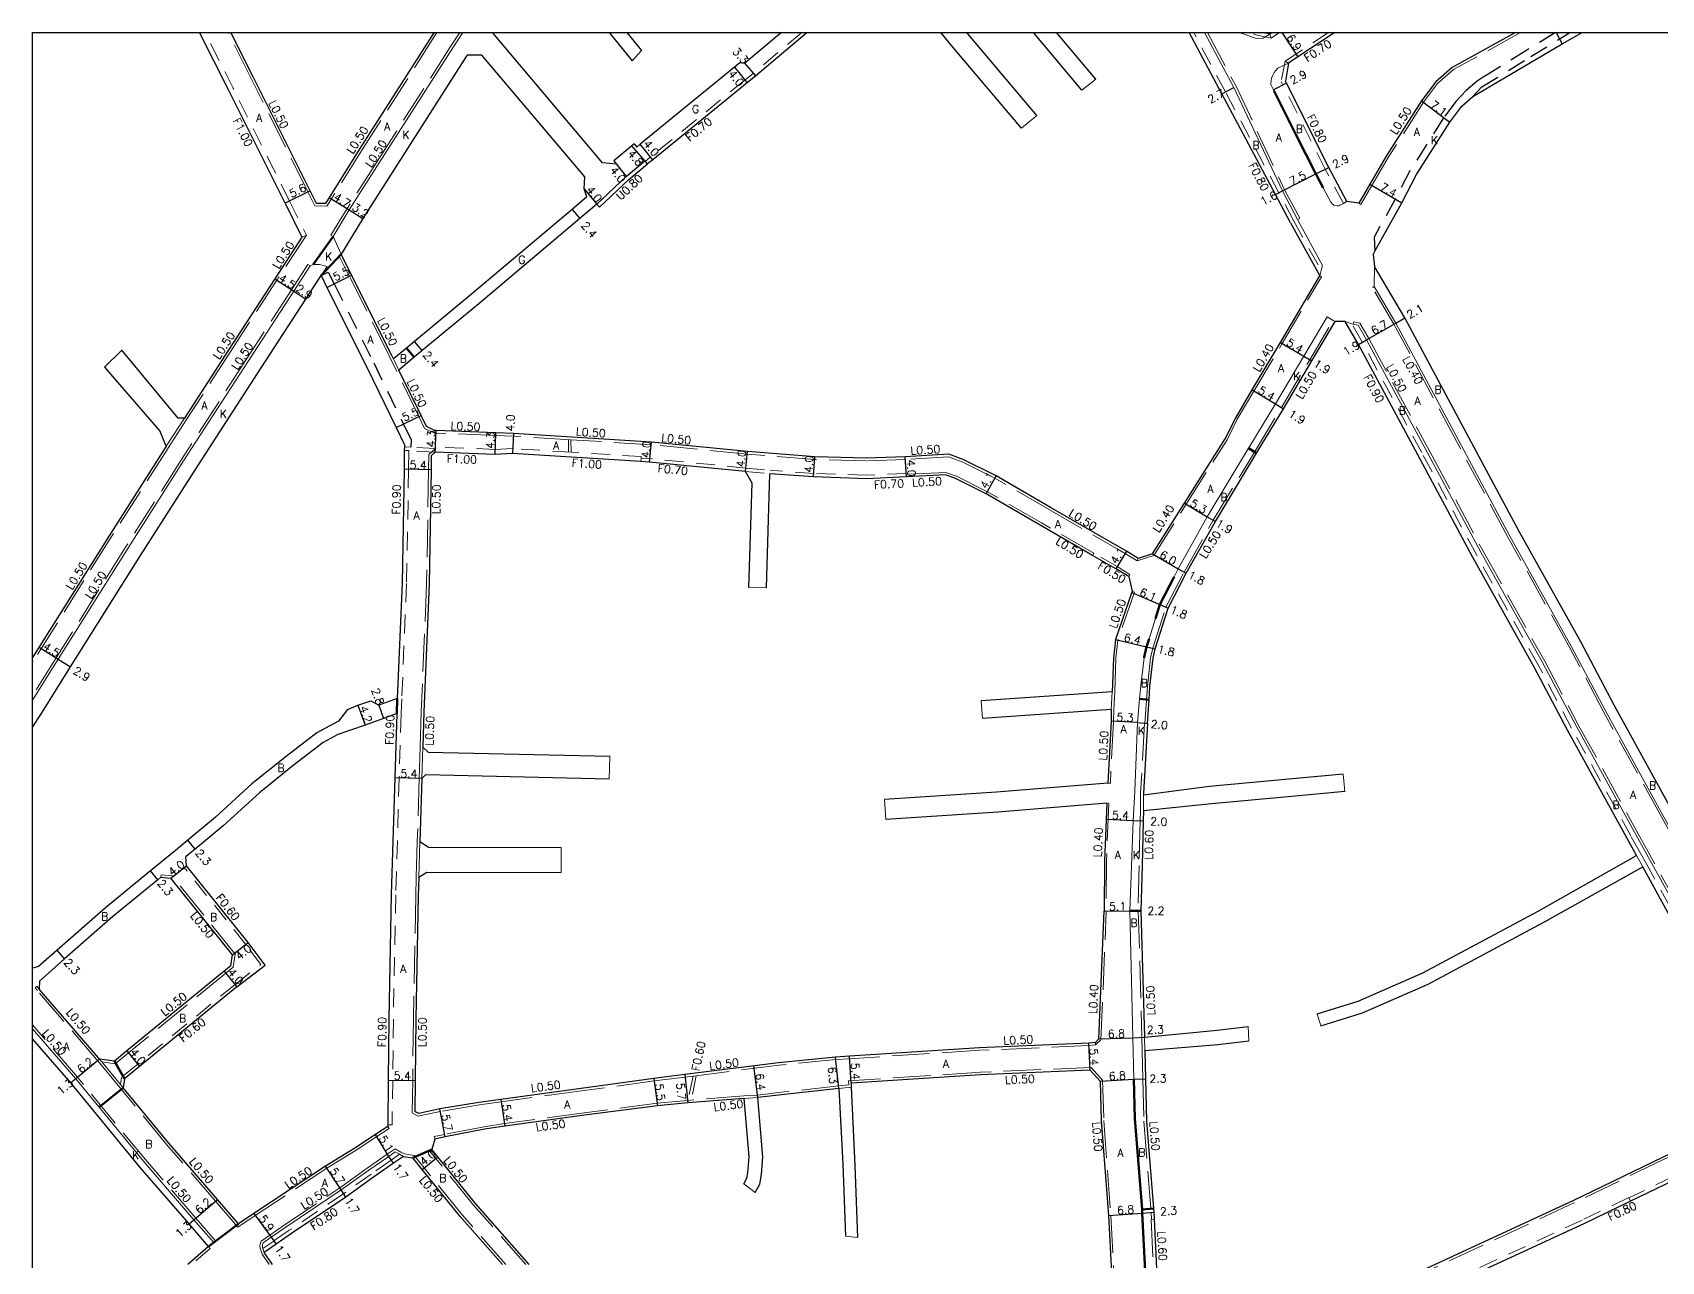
# Model space of a CAD drawing. Header units: metres. Extents: x -9600 to -8800, y -112200 to -111600.
# Drawn here: x -9600 to -9274.3, y -111845.7 to -111600 of the extents above; entities that cross this region are included whole.
import ezdxf

# ---------------------------------------------------------------- set-up
doc = ezdxf.new("R2010")
doc.units = ezdxf.units.M
doc.header["$LTSCALE"] = 2.5
for name, pattern in [('22320', [2.5, 1.5, -1]), ('22330', [4, 3, -1]), ('51070', [2.5, 1.5, -1])]:
    doc.linetypes.add(name, pattern=pattern)
for name, color, linetype, lineweight in [('2101000', 177, 'Continuous', 30), ('2102000', 191, 'Continuous', 30), ('2102001', 191, 'Continuous', 9), ('2213000', 6, 'Continuous', 9), ('2227000', 3, 'Continuous', 50), ('2232000', 4, '22320', 9), ('2233000', 62, '22330', 9), ('9201100', 215, 'Continuous', 30), ('9202200', 155, 'Continuous', 60), ('9203500', 155, 'Continuous', 30)]:
    doc.layers.add(name, color=color, linetype=linetype, lineweight=lineweight)
for name, color, linetype in [('2231000', 162, 'Continuous'), ('5107000', 24, '51070'), ('9201500', 222, 'Continuous'), ('9202100', 82, 'Continuous'), ('999', 7, 'Continuous')]:
    doc.layers.add(name, color=color, linetype=linetype)
doc.styles.add('Dm_Anotation', font='txt.shx', dxfattribs={"bigfont": 'pscdm.shx'})

msp = doc.modelspace()

# ---------------------------------------------------------------- linework, layer by layer
at = {"layer": '2101000'}
for points in [[(-9549.51, -111634.12), (-9560.77, -111611.58), (-9566.62, -111600)], [(-9543.24, -111634.14), (-9544.5, -111631.62), (-9555.81, -111608.98), (-9560.35, -111600)], [(-9519.72, -111600), (-9520.03, -111600.46), (-9534.67, -111623.4), (-9541.44, -111634.2)], [(-9450.22, -111600), (-9457.56, -111606.14)], [(-9445.08, -111600), (-9455.38, -111608.62)], [(-9362.15, -111612.25), (-9368.69, -111600)], [(-9352.61, -111600.33), (-9354.09, -111600)], [(-9352.11, -111600), (-9352.61, -111600.33)], [(-9339.55, -111600), (-9346.96, -111604.87), (-9348.82, -111606.1)], [(-9303.46, -111600), (-9316.14, -111607), (-9319.41, -111609.86), (-9322.26, -111613.63), (-9329.34, -111624.74), (-9332.59, -111630.33), (-9334.79, -111634.13)], [(-9331.95, -111644.36), (-9331.58, -111643.7), (-9326.19, -111634.04), (-9323.26, -111628.4), (-9316.61, -111617.92), (-9314.19, -111614.73), (-9311.98, -111612.8), (-9294.09, -111602.25), (-9290.13, -111600)], [(-9513.1, -111604.49), (-9513.3, -111604.79), (-9527.98, -111627.79), (-9533.97, -111637.16), (-9538.31, -111644.29)], [(-9458.55, -111606.04), (-9459.66, -111606.94), (-9478.52, -111622.33), (-9479.17, -111622.88)], [(-9457.56, -111606.14), (-9458.55, -111606.04)], [(-9348.82, -111606.1), (-9349.43, -111609.74)], [(-9455.38, -111608.62), (-9457.13, -111610.04), (-9475.98, -111625.42), (-9477.05, -111626.27)], [(-9337.17, -111633.79), (-9340.79, -111626.94), (-9349.25, -111610.1), (-9349.43, -111609.74)], [(-9348.48, -111638.06), (-9351.48, -111632.4), (-9362.15, -111612.25)], [(-9479.71, -111622.24), (-9480.18, -111622.63), (-9483.76, -111625.65)], [(-9479.71, -111622.24), (-9479.17, -111622.88)], [(-9483.76, -111625.65), (-9483.25, -111626.28)], [(-9481.27, -111628.78), (-9477.57, -111625.67)], [(-9477.57, -111625.67), (-9477.51, -111625.74), (-9477.05, -111626.27)], [(-9481.27, -111628.78), (-9487.18, -111634.33)], [(-9489.17, -111632.87), (-9492.12, -111635.35), (-9512.24, -111652.29), (-9523.6, -111661.75), (-9525.2, -111663.08), (-9527.81, -111665.25)], [(-9549.51, -111634.12), (-9546.14, -111640.93)], [(-9541.44, -111634.2), (-9543.24, -111634.14)], [(-9487.18, -111634.33), (-9490.57, -111637.19), (-9510.78, -111654.2), (-9522.07, -111663.59), (-9523.67, -111664.92), (-9526.73, -111667.47)], [(-9334.79, -111634.13), (-9337.17, -111633.79)], [(-9348.48, -111638.06), (-9342.61, -111648.63)], [(-9546.14, -111640.93), (-9551.55, -111649.23), (-9560.91, -111663.59), (-9569.63, -111677.08)], [(-9527.81, -111665.25), (-9528.22, -111664.41), (-9536.21, -111648.48), (-9538.31, -111644.29)], [(-9331.95, -111644.36), (-9331.63, -111646.74)], [(-9600, -111738.85), (-9598.38, -111736.35), (-9592.43, -111726.82), (-9578.42, -111704.56), (-9567.45, -111687.32), (-9554.31, -111667.01), (-9545.35, -111653.27), (-9542.31, -111648.59)], [(-9542.31, -111648.59), (-9541.13, -111650.94), (-9533.2, -111666.75), (-9527.27, -111678.95), (-9525.64, -111682.39)], [(-9376.05, -111704.2), (-9369.67, -111694.1), (-9361.49, -111681.23), (-9359.47, -111677.12), (-9356.1, -111671.45), (-9350.44, -111661.93), (-9342.61, -111648.63)], [(-9232.34, -111828.29), (-9237.48, -111819.39), (-9244.69, -111805.91), (-9246.92, -111801.73), (-9264, -111770.17), (-9272.23, -111755.31), (-9283.71, -111734.45), (-9290.41, -111721.77), (-9302.75, -111699.72), (-9313.25, -111680.1), (-9325.59, -111657.05), (-9331.63, -111646.74)], [(-9355.22, -111684.06), (-9355.05, -111683.78), (-9349.84, -111675.21), (-9344.16, -111665.65), (-9339.5, -111657.78)], [(-9337.5, -111657.79), (-9339.5, -111657.78)], [(-9279.26, -111764.51), (-9281.19, -111761.02), (-9293.03, -111739.49), (-9299.72, -111726.84), (-9312.06, -111704.79), (-9322.98, -111684.39), (-9334.87, -111662.37), (-9337.5, -111657.79)], [(-9521.23, -111678.78), (-9522.32, -111676.54), (-9526.73, -111667.47)], [(-9519.6, -111679.55), (-9521.23, -111678.78)], [(-9476.25, -111681.89), (-9503.86, -111680.17), (-9507.33, -111680.03), (-9519.3, -111679.56), (-9519.6, -111679.55)], [(-9378.9, -111705.13), (-9381.22, -111703.7), (-9396.43, -111694.94), (-9407.34, -111688.63), (-9413.8, -111685.39), (-9416.78, -111684.3), (-9425.5, -111684.83), (-9433.24, -111685.11), (-9443.6, -111684.83), (-9457.06, -111683.77), (-9476.25, -111681.89)], [(-9573.27, -111682.69), (-9573.47, -111683.01), (-9584.81, -111700.82), (-9600, -111724.96)], [(-9525.64, -111682.39), (-9525.65, -111682.81), (-9525.66, -111683.52), (-9525.72, -111687.3), (-9526.1, -111710.09), (-9527.07, -111733.14)], [(-9520.28, -111684.6), (-9520.32, -111687.39), (-9520.7, -111710.25), (-9521.78, -111735.82), (-9521.99, -111742.89)], [(-9519.47, -111683.86), (-9520.28, -111684.6)], [(-9476.64, -111685.88), (-9478.34, -111685.77), (-9504.01, -111684.16), (-9507.5, -111684.33), (-9519.47, -111683.86)], [(-9369.29, -111708.08), (-9363.46, -111697.75), (-9355.22, -111684.06)], [(-9457.43, -111687.75), (-9476.64, -111685.88)], [(-9388.02, -111704.51), (-9398.52, -111698.47), (-9409.29, -111692.23), (-9415.46, -111689.14), (-9417.43, -111688.44), (-9425.27, -111688.83), (-9433.2, -111689.21), (-9443.81, -111688.83), (-9452.55, -111688.19)], [(-9380.81, -111708.77), (-9383.37, -111707.19), (-9388.02, -111704.51)], [(-9376.05, -111704.2), (-9378.9, -111705.13)], [(-9380.81, -111708.77), (-9380.09, -111711.68)], [(-9376.57, -111730.76), (-9375.94, -111725.1), (-9375.48, -111723.23), (-9372.92, -111715.07), (-9369.29, -111708.08)], [(-9380.09, -111711.68), (-9383.47, -111721.36), (-9383.87, -111725.06), (-9384.09, -111731.79)], [(-9377.05, -111738.1), (-9376.74, -111733.38), (-9376.57, -111730.76)], [(-9537.04, -111735.33), (-9534.93, -111734.49), (-9532.36, -111733.57), (-9530.79, -111734.48)], [(-9527.07, -111733.14), (-9530.79, -111734.48)], [(-9527.19, -111736.16), (-9529.84, -111737.12), (-9533.52, -111738.45), (-9538.96, -111740.32)], [(-9537.04, -111735.33), (-9538.81, -111737.63)], [(-9527.19, -111736.16), (-9527.58, -111748.97), (-9528.28, -111772.34), (-9528.75, -111797.25), (-9528.89, -111809.42), (-9528.99, -111818.36), (-9528.99, -111818.7)], [(-9384.28, -111735.31), (-9384.34, -111737.68), (-9384.97, -111750.05)], [(-9538.81, -111737.63), (-9543.14, -111739.97), (-9549.31, -111744.72), (-9556.15, -111750.22), (-9563.39, -111756.86), (-9568.94, -111761.46), (-9571.39, -111763.49), (-9576.42, -111767.6), (-9585.45, -111774.98), (-9595.11, -111783.46), (-9598.84, -111786.72)], [(-9538.96, -111740.32), (-9541.88, -111741.9), (-9547.91, -111746.54), (-9554.65, -111751.96), (-9561.88, -111758.6), (-9567.47, -111763.24), (-9568.82, -111764.35), (-9569.35, -111764.79)], [(-9377.05, -111738.1), (-9377.82, -111752.04), (-9377.84, -111752.44)], [(-9522.18, -111749.13), (-9522.56, -111761.77)], [(-9385.15, -111754.08), (-9385.67, -111765.61), (-9385.68, -111775.62)], [(-9377.82, -111755.59), (-9377.9, -111757.6), (-9378.12, -111766.56), (-9378.38, -111775.56)], [(-9569.19, -111766.58), (-9569.35, -111764.79)], [(-9556.92, -111781.91), (-9569.19, -111766.58)], [(-9574.34, -111768.87), (-9574.96, -111769.38), (-9583.95, -111776.73), (-9593.59, -111785.19), (-9598.64, -111789.61)], [(-9574.34, -111768.87), (-9572.35, -111769.04)], [(-9560.04, -111784.41), (-9572.35, -111769.04)], [(-9522.77, -111768.87), (-9522.89, -111772.6), (-9523.35, -111797.15), (-9523.49, -111809.48), (-9523.56, -111815.67)], [(-9251.77, -111814.4), (-9253.68, -111810.72), (-9256.09, -111807.06), (-9273.36, -111775.15), (-9278, -111766.78)], [(-9386.75, -111801.17), (-9385.68, -111775.62)], [(-9378.38, -111775.56), (-9377.66, -111800.86)], [(-9559.14, -111790.76), (-9553.49, -111786.43), (-9556.92, -111781.91)], [(-9560.35, -111786.58), (-9560.04, -111784.41)], [(-9598.84, -111786.72), (-9600, -111787.03)], [(-9560.35, -111786.58), (-9561.67, -111787.66), (-9581.13, -111803.59), (-9583.61, -111805.62)], [(-9598.64, -111789.61), (-9598.65, -111791.21)], [(-9586.59, -111805.24), (-9586.82, -111804.96), (-9598.65, -111791.21)], [(-9559.14, -111790.76), (-9578.6, -111806.69), (-9581.65, -111809.19)], [(-9564.81, -111842.7), (-9568.71, -111838.19), (-9578.48, -111826.88), (-9592.38, -111810), (-9600, -111801.15)], [(-9387.45, -111801.88), (-9388.79, -111802.03), (-9410.67, -111802.96), (-9436.66, -111804.65), (-9439.41, -111804.83)], [(-9386.75, -111801.17), (-9387.45, -111801.88)], [(-9583.61, -111805.62), (-9586.59, -111805.24)], [(-9439.41, -111804.83), (-9450.84, -111805.96), (-9469.56, -111808.32), (-9475.79, -111809.1)], [(-9377.59, -111803.48), (-9377.45, -111809.19), (-9377.25, -111817.6), (-9375.85, -111835.1), (-9375.79, -111835.83), (-9375.03, -111851.27)], [(-9388.54, -111807.42), (-9410.44, -111808.35), (-9436.31, -111810.04)], [(-9386.54, -111809.66), (-9388.54, -111807.42)], [(-9581.65, -111809.19), (-9581.86, -111810.97)], [(-9558.84, -111838.14), (-9563.03, -111833.29), (-9572.74, -111822.04), (-9581.86, -111810.97)], [(-9475.79, -111809.1), (-9490.3, -111811.09), (-9506.34, -111813.28), (-9510.73, -111813.88), (-9518.57, -111815.19)], [(-9438.74, -111811.09), (-9449.64, -111812.3), (-9454.96, -111812.93)], [(-9386.54, -111809.66), (-9386.28, -111817.53), (-9384.87, -111836.52), (-9384.02, -111851.73)], [(-9518.57, -111815.19), (-9522.79, -111816.13), (-9523.56, -111815.67)], [(-9475.06, -111814.55), (-9489.61, -111816.45), (-9505.59, -111818.63), (-9509.64, -111819.24), (-9517.47, -111820.78), (-9519.57, -111821.2)], [(-9457.71, -111813.09), (-9468.97, -111813.99), (-9475.06, -111814.55)], [(-9251.77, -111814.4), (-9255.02, -111815.91), (-9273.95, -111824.8), (-9292, -111833.53), (-9322.11, -111847.48), (-9338.97, -111855.31), (-9352.66, -111861.46)], [(-9528.99, -111818.7), (-9531.43, -111820.31), (-9535.56, -111823.03), (-9541.43, -111826.61), (-9555.73, -111836.08), (-9558.84, -111838.14)], [(-9519.57, -111821.2), (-9520.14, -111823.32)], [(-9249.99, -111819.19), (-9252.86, -111820.53), (-9271.73, -111829.4), (-9280.47, -111833.62), (-9289.79, -111838.13), (-9319.97, -111852.11), (-9336.86, -111859.95), (-9350.57, -111866.12)], [(-9525.82, -111824.67), (-9527.81, -111826.06), (-9531.82, -111828.86), (-9537.37, -111832.8), (-9548.21, -111840.11), (-9551.3, -111842.25), (-9553.68, -111843.9)], [(-9525.82, -111824.67), (-9523.94, -111824.98)], [(-9506.01, -111846.28), (-9514.5, -111836.66), (-9522.06, -111827.31), (-9523.94, -111824.98)], [(-9500.67, -111846.28), (-9511.44, -111834.09), (-9518.95, -111824.79), (-9520.14, -111823.32)], [(-9564.81, -111842.7), (-9568.97, -111846.27)], [(-9552.02, -111846.27), (-9553.68, -111843.9)]]:
    msp.add_lwpolyline(points, dxfattribs=at)
at = {"layer": '2102000'}
for points in [[(-9486.02, -111626.01), (-9508.01, -111600)], [(-9484.68, -111600), (-9480.12, -111605.65)], [(-9481.15, -111600), (-9478.24, -111603.61)], [(-9402.24, -111619.13), (-9415.89, -111603), (-9418.38, -111600)], [(-9399.19, -111616.55), (-9412.9, -111600.34), (-9413.18, -111600)], [(-9390.15, -111611.53), (-9399.87, -111600)], [(-9387.37, -111609.33), (-9395.23, -111600)], [(-9510.14, -111604.49), (-9513.1, -111604.49)], [(-9489.55, -111628.85), (-9510.14, -111604.49)], [(-9483.25, -111626.28), (-9486.02, -111626.01)], [(-9489.72, -111631.24), (-9489.55, -111628.85)], [(-9489.17, -111632.87), (-9489.72, -111631.24)], [(-9570.89, -111677.06), (-9582.13, -111663.51)], [(-9585.61, -111666.89), (-9574.51, -111679.78)], [(-9569.63, -111677.08), (-9570.89, -111677.06)], [(-9573.27, -111682.69), (-9574.51, -111679.78)], [(-9456.11, -111690.07), (-9457.43, -111687.75)], [(-9453.26, -111711.03), (-9452.55, -111688.19)], [(-9456.76, -111710.92), (-9456.11, -111690.07)], [(-9384.09, -111731.79), (-9410.28, -111733.62)], [(-9384.28, -111735.31), (-9410.03, -111737.11)], [(-9520.88, -111743.85), (-9521.99, -111742.89)], [(-9520.88, -111743.85), (-9484.59, -111744.68)], [(-9522.18, -111749.13), (-9521.35, -111748.35)], [(-9521.35, -111748.35), (-9484.69, -111749.17)], [(-9384.97, -111750.05), (-9407.26, -111751.88), (-9429.65, -111753.31)], [(-9337.94, -111748.24), (-9348.79, -111749.26), (-9364.64, -111750.74), (-9377.84, -111752.44)], [(-9337.61, -111751.72), (-9348.9, -111752.78), (-9364.24, -111754.21), (-9377.82, -111755.59)], [(-9385.15, -111754.08), (-9406.99, -111755.87), (-9429.4, -111757.3)], [(-9520.92, -111762.87), (-9522.56, -111761.77)], [(-9520.92, -111762.87), (-9494.3, -111762.94)], [(-9343.11, -111796.17), (-9334.93, -111793.62), (-9322, -111787.99), (-9298.92, -111775.64), (-9279.26, -111764.51)], [(-9522.77, -111768.87), (-9521.13, -111767.87)], [(-9521.13, -111767.87), (-9494.31, -111767.94)], [(-9342.37, -111798.55), (-9334.06, -111795.97), (-9320.9, -111790.24), (-9297.68, -111777.81), (-9278, -111766.78)], [(-9377.66, -111800.86), (-9363.11, -111799.41), (-9356.9, -111798.69)], [(-9377.59, -111803.48), (-9363, -111802.3), (-9356.78, -111801.59)], [(-9438.74, -111811.09), (-9437.96, -111826.21), (-9437.45, -111840.6)], [(-9436.31, -111810.04), (-9436.28, -111810.82), (-9435.58, -111826.48), (-9435.07, -111840.87)], [(-9457.77, -111830.18), (-9457.14, -111829.06), (-9456.96, -111827.93), (-9456.71, -111824.75), (-9457.71, -111813.09)], [(-9455.49, -111831.9), (-9454.54, -111830.23), (-9454.24, -111828.32), (-9453.96, -111824.73), (-9454.96, -111812.93)]]:
    msp.add_lwpolyline(points, dxfattribs=at)
at = {"layer": '2102001'}
for points in [[(-9478.24, -111603.61), (-9480.12, -111605.65)], [(-9387.37, -111609.33), (-9390.15, -111611.53)], [(-9399.19, -111616.55), (-9402.24, -111619.13)], [(-9582.13, -111663.51), (-9585.61, -111666.89)], [(-9456.76, -111710.92), (-9453.26, -111711.03)], [(-9410.28, -111733.62), (-9410.03, -111737.11)], [(-9484.59, -111744.68), (-9484.69, -111749.17)], [(-9337.94, -111748.24), (-9337.61, -111751.72)], [(-9429.4, -111757.3), (-9429.65, -111753.31)], [(-9494.3, -111762.94), (-9494.31, -111767.94)], [(-9356.9, -111798.69), (-9356.78, -111801.59)], [(-9343.11, -111796.17), (-9342.37, -111798.55)], [(-9457.77, -111830.18), (-9455.49, -111831.9)], [(-9435.07, -111840.87), (-9437.45, -111840.6)]]:
    msp.add_lwpolyline(points, dxfattribs=at)
at = {"layer": '2213000'}
for points in [[(-9513.98, -111600), (-9515.98, -111603.05), (-9530.68, -111626.07), (-9536.68, -111635.46), (-9539.91, -111640.76), (-9538.31, -111644.29)], [(-9365.63, -111600), (-9359.78, -111610.96), (-9350.06, -111631.65), (-9347.06, -111637.34), (-9342.04, -111646.58), (-9342.31, -111647.54), (-9342.61, -111648.63)], [(-9358.06, -111600.2), (-9355.31, -111601.18), (-9353.89, -111601.1), (-9352.61, -111600.33)], [(-9351.77, -111611.55), (-9351.84, -111611.42), (-9352.35, -111610.41), (-9352.31, -111609.45), (-9352.2, -111608.96), (-9351.97, -111608.51), (-9351.71, -111607.95), (-9351.37, -111607.55), (-9350.95, -111607.13), (-9348.82, -111606.1)], [(-9337.17, -111633.79), (-9337.88, -111634.16), (-9338.57, -111634.52), (-9338.79, -111634.61), (-9339.09, -111634.62), (-9339.7, -111634.51), (-9340.06, -111634.27), (-9340.37, -111633.93), (-9341.9, -111631.04)], [(-9542.31, -111648.59), (-9541.11, -111646.77), (-9542.61, -111646.34), (-9543.92, -111646.37), (-9544.51, -111646.66), (-9547.78, -111651.69), (-9556.85, -111665.61), (-9569.8, -111685.62), (-9580.97, -111703.17), (-9594.88, -111725.28), (-9600, -111733.47)], [(-9232.34, -111828.29), (-9234.56, -111828.64), (-9239.33, -111820.38), (-9246.54, -111806.9), (-9248.68, -111802.9), (-9265.85, -111771.16), (-9273.91, -111756.62), (-9285.54, -111735.47), (-9292.26, -111722.77), (-9304.61, -111700.7), (-9314.81, -111681.63), (-9327.41, -111658.09), (-9331.69, -111650.78), (-9331.63, -111646.74)], [(-9371.7, -111708.82), (-9370.88, -111707.24), (-9365.1, -111696.78), (-9356.85, -111683.08), (-9356.61, -111682.7), (-9351.47, -111674.23), (-9345.79, -111664.69), (-9341.13, -111656.81), (-9339.93, -111657.53), (-9339.5, -111657.78)], [(-9337.5, -111657.79), (-9336.21, -111658.23), (-9335.89, -111658.3), (-9334.89, -111658.52), (-9333.22, -111661.43), (-9320.57, -111684.86), (-9310.38, -111703.9), (-9298.05, -111725.94), (-9291.34, -111738.62), (-9279.67, -111759.85), (-9271.66, -111774.3), (-9254.47, -111806.06), (-9252.36, -111810.01), (-9250.41, -111813.66), (-9251.77, -111814.4)], [(-9376.73, -111721.19), (-9375.45, -111717.13)], [(-9379.75, -111809.24), (-9379.95, -111800.94), (-9380.58, -111775.56), (-9380.24, -111766.65), (-9379.9, -111757.51), (-9379.59, -111751.69), (-9379.05, -111737.93), (-9378.64, -111733.22), (-9378.41, -111730.51), (-9377.74, -111724.98)], [(-9600, -111799.15), (-9591.37, -111809.18), (-9577.48, -111826.04), (-9567.73, -111837.34), (-9563.83, -111841.85), (-9564.81, -111842.7)], [(-9525.82, -111824.67), (-9526.6, -111824.24), (-9527.47, -111823.75), (-9528.78, -111824.67), (-9532.77, -111827.46), (-9538.3, -111831.37), (-9549.18, -111838.71), (-9552.27, -111840.85), (-9553.86, -111841.96), (-9553.99, -111842.31), (-9554.03, -111842.63), (-9554.02, -111842.95), (-9553.96, -111843.12), (-9553.68, -111843.9)]]:
    msp.add_lwpolyline(points, dxfattribs=at)
at = {"layer": '2227000'}
for points in [[(-9358.17, -111600), (-9358.06, -111600.2)], [(-9341.9, -111631.04), (-9343.38, -111628.25), (-9347.35, -111620.35), (-9351.77, -111611.55)], [(-9375.45, -111717.13), (-9374.58, -111714.37), (-9371.7, -111708.82)], [(-9377.74, -111724.98), (-9377.72, -111724.87), (-9377.24, -111722.79), (-9376.73, -111721.19)], [(-9379.75, -111809.24), (-9379.6, -111817.07), (-9378.14, -111835.28), (-9378.08, -111836.01), (-9377.33, -111851.39)]]:
    msp.add_lwpolyline(points, dxfattribs=at)
at = {"layer": '2231000'}
for points in [[(-9480.75, -111629.39), (-9477.05, -111626.27)], [(-9480.75, -111629.39), (-9486.66, -111634.93)], [(-9486.66, -111634.93), (-9487.18, -111634.33)]]:
    msp.add_lwpolyline(points, dxfattribs=at)
at = {"layer": '2232000'}
for points in [[(-9548.61, -111633.68), (-9559.88, -111611.13), (-9565.5, -111600)], [(-9446.17, -111600), (-9455.83, -111608.08)], [(-9361.45, -111611.87), (-9367.78, -111600)], [(-9355.71, -111600.35), (-9355.9, -111600)], [(-9352.34, -111601.11), (-9355.71, -111600.35)], [(-9352.61, -111600.33), (-9352.34, -111601.11)], [(-9350.65, -111600), (-9352.34, -111601.11)], [(-9340.83, -111600), (-9347.35, -111604.29), (-9349.53, -111605.73)], [(-9349.53, -111605.73), (-9350.31, -111609.78)], [(-9349.53, -111605.73), (-9348.82, -111606.1)], [(-9455.83, -111608.08), (-9457.57, -111609.5), (-9476.42, -111624.87), (-9477.51, -111625.74)], [(-9337.88, -111634.16), (-9341.51, -111627.3), (-9349.97, -111610.46), (-9350.31, -111609.78)], [(-9347.78, -111637.67), (-9350.78, -111632.02), (-9361.45, -111611.86)], [(-9548.61, -111633.68), (-9545.25, -111640.47)], [(-9337.17, -111633.79), (-9337.88, -111634.16)], [(-9347.78, -111637.67), (-9342.31, -111647.54)], [(-9545.25, -111640.47), (-9546.14, -111640.93)], [(-9342.31, -111647.54), (-9342.61, -111648.63)], [(-9336.21, -111658.23), (-9337.5, -111657.79)], [(-9278.47, -111764.07), (-9280.41, -111760.58), (-9292.24, -111739.06), (-9298.93, -111726.41), (-9311.27, -111704.36), (-9322.19, -111683.96), (-9334.08, -111661.94), (-9336.21, -111658.23)], [(-9492.81, -111683.86), (-9492.85, -111681.36)], [(-9492.31, -111683.89), (-9492.35, -111681.39)], [(-9524.76, -111683.57), (-9524.82, -111687.32), (-9525.2, -111710.12), (-9526.17, -111733.18)], [(-9519.47, -111683.86), (-9524.76, -111683.57), (-9525.66, -111683.52)], [(-9519.44, -111683.15), (-9524.35, -111682.89), (-9525.65, -111682.81)], [(-9519.43, -111682.86), (-9519.44, -111683.15), (-9519.47, -111683.86)], [(-9478.28, -111684.77), (-9492.31, -111683.89), (-9504, -111683.16), (-9507.5, -111683.33), (-9519.43, -111682.86)], [(-9478.28, -111684.77), (-9478.3, -111685.07), (-9478.34, -111685.77)], [(-9476.57, -111685.18), (-9478.3, -111685.07)], [(-9457.36, -111687.05), (-9476.57, -111685.18)], [(-9457.43, -111687.75), (-9452.55, -111688.19)], [(-9457.36, -111687.05), (-9452.5, -111687.5)], [(-9425.31, -111688.13), (-9433.21, -111688.51), (-9443.77, -111688.13), (-9452.5, -111687.5)], [(-9425.31, -111688.13), (-9425.3, -111688.33), (-9425.27, -111688.83)], [(-9388.02, -111704.51), (-9387.77, -111704.08)], [(-9380.55, -111708.34), (-9383.11, -111706.77), (-9387.77, -111704.08)], [(-9380.81, -111708.77), (-9380.55, -111708.34)], [(-9527.07, -111733.14), (-9527.19, -111736.16)], [(-9526.17, -111733.18), (-9526.29, -111736.19)], [(-9526.29, -111736.19), (-9526.68, -111749), (-9527.38, -111772.36), (-9527.85, -111797.26), (-9527.99, -111809.43), (-9528.09, -111818.37)], [(-9569.19, -111766.58), (-9569.66, -111766.95)], [(-9279.26, -111764.51), (-9278, -111766.78)], [(-9278.47, -111764.07), (-9277.22, -111766.34)], [(-9250.97, -111813.98), (-9252.9, -111810.26), (-9255.32, -111806.6), (-9272.58, -111774.71), (-9277.22, -111766.34)], [(-9557.4, -111782.27), (-9569.66, -111766.95)], [(-9559.5, -111790.28), (-9554.33, -111786.32), (-9557.4, -111782.27)], [(-9559.5, -111790.28), (-9578.98, -111806.22), (-9582.22, -111808.88)], [(-9582.39, -111810.33), (-9582.22, -111808.88)], [(-9467.93, -111808.61), (-9468.94, -111813.48)], [(-9467.3, -111808.54), (-9468.32, -111813.43)], [(-9528.99, -111818.36), (-9528.09, -111818.37)], [(-9250, -111818.42), (-9253.16, -111819.9), (-9272.03, -111828.76), (-9280.77, -111832.99)], [(-9526.6, -111824.24), (-9528.27, -111825.4), (-9532.28, -111828.21), (-9537.82, -111832.14), (-9548.67, -111839.45), (-9551.76, -111841.59), (-9553.96, -111843.12)], [(-9526.6, -111824.24), (-9525.82, -111824.67)], [(-9280.82, -111832.9), (-9290.14, -111837.41), (-9320.3, -111851.38), (-9337.19, -111859.22), (-9350.9, -111865.39)], [(-9280.47, -111833.62), (-9280.82, -111832.9)], [(-9564.49, -111843.08), (-9568.19, -111846.27)], [(-9564.81, -111842.7), (-9564.49, -111843.08)], [(-9553.96, -111843.12), (-9553.68, -111843.9)]]:
    msp.add_lwpolyline(points, dxfattribs=at)
at = {"layer": '2233000'}
for points in [[(-9543.55, -111634.63), (-9544.94, -111631.84), (-9556.26, -111609.2), (-9560.91, -111600)], [(-9519.13, -111600), (-9519.61, -111600.74), (-9534.24, -111623.67), (-9541.17, -111634.71)], [(-9514.58, -111600), (-9516.4, -111602.77), (-9531.1, -111625.8), (-9537.1, -111635.2), (-9540.34, -111640.5)], [(-9365.06, -111600), (-9359.33, -111610.73), (-9349.62, -111631.43), (-9346.61, -111637.1)], [(-9302.43, -111600), (-9315.85, -111607.41), (-9319.04, -111610.21), (-9321.85, -111613.91), (-9328.92, -111625), (-9332.16, -111630.58), (-9334.36, -111634.38)], [(-9541.17, -111634.71), (-9543.55, -111634.63)], [(-9334.79, -111634.13), (-9334.36, -111634.38)], [(-9346.61, -111637.1), (-9347.06, -111637.34)], [(-9545.25, -111640.47), (-9551.13, -111649.51), (-9560.49, -111663.86), (-9569.21, -111677.35)], [(-9539.91, -111640.76), (-9540.34, -111640.5)], [(-9538.31, -111644.29), (-9538.67, -111644.68)], [(-9528.26, -111665.47), (-9528.67, -111664.63), (-9536.66, -111648.7), (-9538.67, -111644.68)], [(-9544.93, -111646.39), (-9548.2, -111651.42), (-9557.27, -111665.34), (-9570.22, -111685.35), (-9581.4, -111702.9), (-9595.3, -111725.01), (-9600, -111732.53)], [(-9544.51, -111646.66), (-9544.93, -111646.39)], [(-9375.79, -111704.53), (-9369.33, -111694.31), (-9361.14, -111681.42), (-9359.12, -111677.31), (-9355.75, -111671.66), (-9350.09, -111662.14), (-9342.27, -111648.83), (-9342.61, -111648.63)], [(-9331.69, -111650.78), (-9332.04, -111650.99)], [(-9234.9, -111828.84), (-9239.68, -111820.58), (-9246.89, -111807.09), (-9249.03, -111803.09), (-9266.21, -111771.35), (-9274.26, -111756.82), (-9285.9, -111735.66), (-9292.61, -111722.97), (-9304.96, -111700.89), (-9315.17, -111681.82), (-9327.76, -111658.29), (-9332.04, -111650.99)], [(-9369.73, -111707.85), (-9363.89, -111697.49), (-9355.48, -111683.52), (-9350.27, -111674.96), (-9344.59, -111665.4), (-9339.93, -111657.53)], [(-9339.5, -111657.78), (-9339.93, -111657.53)], [(-9335.79, -111657.81), (-9335.89, -111658.3)], [(-9335.79, -111657.81), (-9334.57, -111658.08), (-9332.79, -111661.18), (-9320.13, -111684.62), (-9309.94, -111703.66), (-9297.61, -111725.7), (-9290.9, -111738.38), (-9279.23, -111759.61), (-9271.22, -111774.06), (-9254.03, -111805.82), (-9251.92, -111809.78), (-9249.96, -111813.43)], [(-9528.26, -111665.47), (-9527.18, -111667.69)], [(-9527.81, -111665.25), (-9526.73, -111667.47)], [(-9521.61, -111679.16), (-9522.77, -111676.76), (-9527.18, -111667.69)], [(-9569.63, -111677.08), (-9573.27, -111682.69)], [(-9569.21, -111677.35), (-9572.85, -111682.97)], [(-9519.73, -111680.04), (-9521.61, -111679.16)], [(-9476.28, -111682.39), (-9492.35, -111681.39), (-9503.88, -111680.67), (-9507.35, -111680.53), (-9519.32, -111680.06), (-9519.73, -111680.04)], [(-9572.85, -111682.97), (-9573.05, -111683.29), (-9584.39, -111701.09), (-9599.88, -111725.7)], [(-9520.77, -111684.38), (-9520.82, -111687.38), (-9521.2, -111710.24), (-9522.28, -111735.8), (-9522.49, -111742.88)], [(-9519.44, -111683.15), (-9520.77, -111684.38)], [(-9379.08, -111705.6), (-9381.48, -111704.13), (-9396.69, -111695.37), (-9407.58, -111689.07), (-9413.99, -111685.85), (-9416.86, -111684.81), (-9425.47, -111685.33), (-9433.23, -111685.61), (-9443.63, -111685.33), (-9457.11, -111684.27), (-9476.28, -111682.39)], [(-9387.77, -111704.08), (-9398.26, -111698.04), (-9409.05, -111691.79), (-9415.26, -111688.68), (-9417.36, -111687.94), (-9425.29, -111688.33), (-9425.3, -111688.33)], [(-9375.79, -111704.53), (-9379.08, -111705.6)], [(-9378.9, -111705.13), (-9379.08, -111705.6)], [(-9377.07, -111730.73), (-9376.43, -111725.01), (-9375.96, -111723.09), (-9373.38, -111714.87), (-9369.73, -111707.85)], [(-9379.62, -111711.84), (-9382.98, -111721.47), (-9383.37, -111725.09), (-9383.59, -111731.8)], [(-9380.09, -111711.68), (-9379.62, -111711.84)], [(-9599.88, -111725.7), (-9600, -111725.71)], [(-9377.55, -111738.06), (-9377.07, -111730.73)], [(-9384.09, -111731.79), (-9384.28, -111735.31)], [(-9383.59, -111731.8), (-9383.78, -111735.32)], [(-9383.78, -111735.32), (-9383.84, -111737.7), (-9384.47, -111750.08)], [(-9377.65, -111738.05), (-9378.42, -111752.02), (-9378.44, -111752.42)], [(-9377.65, -111738.05), (-9377.55, -111738.06), (-9377.05, -111738.1)], [(-9522.49, -111742.88), (-9522.68, -111749.12)], [(-9521.99, -111742.89), (-9522.18, -111749.13)], [(-9522.68, -111749.12), (-9523.06, -111761.75)], [(-9384.97, -111750.05), (-9384.47, -111750.08)], [(-9378.44, -111752.42), (-9378.42, -111755.57)], [(-9377.84, -111752.44), (-9377.82, -111755.59)], [(-9384.76, -111754.1), (-9385.27, -111765.62), (-9385.28, -111775.62)], [(-9385.15, -111754.08), (-9384.76, -111754.1)], [(-9378.42, -111755.57), (-9378.5, -111757.57), (-9378.72, -111766.55), (-9378.98, -111775.56)], [(-9523.06, -111761.75), (-9523.27, -111768.85)], [(-9522.56, -111761.77), (-9522.77, -111768.87)], [(-9574.3, -111768.38), (-9574.34, -111768.87)], [(-9574.3, -111768.38), (-9572.09, -111768.56)], [(-9559.51, -111784.26), (-9572.09, -111768.56)], [(-9523.27, -111768.85), (-9523.38, -111772.59), (-9523.85, -111797.14), (-9523.99, -111809.47), (-9524.06, -111815.95)], [(-9386.36, -111801.34), (-9385.28, -111775.62)], [(-9378.98, -111775.56), (-9378.88, -111775.56), (-9378.38, -111775.56)], [(-9378.88, -111775.56), (-9378.16, -111800.88)], [(-9559.88, -111786.85), (-9559.51, -111784.26)], [(-9559.88, -111786.85), (-9561.35, -111788.05), (-9580.82, -111803.98), (-9583.46, -111806.15)], [(-9599.12, -111790.67), (-9599.5, -111791)], [(-9599.5, -111791), (-9599.03, -111791.54)], [(-9599.12, -111790.67), (-9598.65, -111791.21)], [(-9586.97, -111805.55), (-9587.2, -111805.28), (-9599.03, -111791.54)], [(-9563.45, -111841.53), (-9567.35, -111837.01), (-9577.09, -111825.72), (-9590.99, -111808.86), (-9600, -111798.39)], [(-9387.41, -111802.38), (-9388.75, -111802.53), (-9410.64, -111803.46), (-9436.63, -111805.15), (-9439.38, -111805.33)], [(-9387.45, -111801.88), (-9387.41, -111802.38)], [(-9386.36, -111801.34), (-9387.41, -111802.38)], [(-9378.16, -111800.88), (-9378.09, -111803.49)], [(-9377.66, -111800.86), (-9377.59, -111803.48)], [(-9586.97, -111805.55), (-9582.25, -111811.29)], [(-9586.59, -111805.24), (-9586.12, -111805.8), (-9582.39, -111810.33), (-9581.86, -111810.97)], [(-9439.38, -111805.33), (-9450.79, -111806.46), (-9467.3, -111808.54), (-9467.93, -111808.61), (-9469.5, -111808.81), (-9475.73, -111809.59)], [(-9378.09, -111803.49), (-9377.95, -111809.2), (-9377.75, -111817.63), (-9376.29, -111835.86), (-9376.22, -111837.26)], [(-9583.46, -111806.15), (-9586.12, -111805.8)], [(-9388.33, -111806.91), (-9410.47, -111807.85), (-9436.83, -111809.57)], [(-9386.05, -111809.46), (-9388.33, -111806.91)], [(-9558.93, -111838.8), (-9563.41, -111833.61), (-9573.12, -111822.36), (-9582.25, -111811.29)], [(-9475.73, -111809.59), (-9490.23, -111811.58), (-9506.27, -111813.77), (-9510.65, -111814.37), (-9518.49, -111815.68)], [(-9438.79, -111810.6), (-9449.7, -111811.8), (-9455.02, -111812.43)], [(-9436.8, -111810.38), (-9438.79, -111810.6)], [(-9436.28, -111810.82), (-9438.74, -111811.09)], [(-9436.83, -111809.57), (-9436.8, -111810.38)], [(-9386.05, -111809.46), (-9385.78, -111817.5), (-9384.37, -111836.49), (-9383.52, -111851.7)], [(-9475.12, -111814.05), (-9489.68, -111815.95), (-9505.66, -111818.13), (-9509.72, -111818.75), (-9517.57, -111820.29), (-9519.67, -111820.71)], [(-9457.77, -111812.6), (-9468.94, -111813.48), (-9469.02, -111813.49), (-9475.12, -111814.05)], [(-9455.02, -111812.43), (-9457.77, -111812.6)], [(-9457.71, -111813.09), (-9454.96, -111812.93)], [(-9251.53, -111814.84), (-9254.8, -111816.36), (-9273.74, -111825.26), (-9291.78, -111833.99), (-9321.9, -111847.94), (-9338.76, -111855.76), (-9352.46, -111861.92)], [(-9528.99, -111818.7), (-9528.72, -111819.12)], [(-9518.49, -111815.68), (-9522.87, -111816.66), (-9524.06, -111815.95)], [(-9528.72, -111819.12), (-9531.16, -111820.73), (-9535.29, -111823.45), (-9541.16, -111827.03), (-9555.46, -111836.49), (-9558.93, -111838.8)], [(-9519.57, -111821.2), (-9519.67, -111820.71)], [(-9554.09, -111844.19), (-9554.51, -111843.05), (-9554.53, -111842.6), (-9554.48, -111842.19), (-9554.28, -111841.64), (-9552.55, -111840.44), (-9549.46, -111838.3), (-9538.59, -111830.96), (-9533.06, -111827.05), (-9529.07, -111824.26), (-9527.5, -111823.16)], [(-9525.65, -111824.19), (-9526.35, -111823.8), (-9527.5, -111823.16)], [(-9525.65, -111824.19), (-9523.67, -111824.52)], [(-9505.34, -111846.28), (-9514.12, -111836.34), (-9521.67, -111826.99), (-9523.67, -111824.52)], [(-9520.14, -111823.32), (-9520.53, -111823.64)], [(-9501.34, -111846.28), (-9511.82, -111834.41), (-9519.34, -111825.11), (-9520.53, -111823.64)], [(-9375.72, -111837.24), (-9376.22, -111837.26), (-9376.32, -111837.27)], [(-9376.32, -111837.27), (-9375.63, -111851.31)], [(-9563.83, -111841.85), (-9563.45, -111841.53)], [(-9552.67, -111846.27), (-9554.09, -111844.19)]]:
    msp.add_lwpolyline(points, dxfattribs=at)
at = {"layer": '5107000'}
for points in [[(-9295.44, -111600), (-9301.17, -111603.51), (-9309.7, -111608.8), (-9311.12, -111609.69), (-9313.31, -111611.61), (-9315.29, -111613.7), (-9317.84, -111617.06), (-9324.56, -111627.65), (-9327.51, -111633.33), (-9331.72, -111640.87), (-9331.58, -111643.7)], [(-9311.98, -111612.8), (-9310.16, -111610.86), (-9300.39, -111604.79), (-9292.56, -111600)], [(-9542.31, -111648.59), (-9540.88, -111647.88), (-9539.7, -111650.22), (-9531.77, -111666.04), (-9525.83, -111678.26), (-9524.32, -111681.43), (-9524.35, -111682.84), (-9524.35, -111682.89)]]:
    msp.add_lwpolyline(points, dxfattribs=at)
at = {"layer": '9201100'}
for points in [[(-9350.17, -111600), (-9346.96, -111604.87)], [(-9295.35, -111600), (-9294.09, -111602.25)], [(-9459.66, -111606.94), (-9457.13, -111610.04)], [(-9455.38, -111608.62), (-9457.56, -111606.14)], [(-9349.25, -111610.1), (-9351.84, -111611.42)], [(-9362.15, -111612.25), (-9359.78, -111610.96)], [(-9322.26, -111613.63), (-9316.61, -111617.92)], [(-9477.05, -111626.27), (-9480.18, -111622.63)], [(-9475.98, -111625.42), (-9478.52, -111622.33)], [(-9483.76, -111625.65), (-9481.27, -111628.78)], [(-9350.06, -111631.65), (-9343.38, -111628.25)], [(-9343.38, -111628.25), (-9340.79, -111626.94)], [(-9544.5, -111631.62), (-9549.51, -111634.12)], [(-9540.66, -111632.97), (-9536.68, -111635.46)], [(-9489.72, -111631.24), (-9487.18, -111634.33)], [(-9351.48, -111632.4), (-9350.06, -111631.65)], [(-9332.59, -111630.33), (-9326.19, -111634.04)], [(-9536.68, -111635.46), (-9533.97, -111637.16)], [(-9492.12, -111635.35), (-9490.57, -111637.19)], [(-9551.55, -111649.23), (-9547.78, -111651.69)], [(-9541.13, -111650.94), (-9536.21, -111648.48)], [(-9547.78, -111651.69), (-9545.35, -111653.27)], [(-9333.22, -111661.43), (-9327.41, -111658.09)], [(-9327.41, -111658.09), (-9325.59, -111657.05)], [(-9522.07, -111663.59), (-9523.6, -111661.75)], [(-9350.44, -111661.93), (-9345.79, -111664.69)], [(-9334.87, -111662.37), (-9333.22, -111661.43)], [(-9345.79, -111664.69), (-9344.16, -111665.65)], [(-9356.1, -111671.45), (-9351.47, -111674.23)], [(-9351.47, -111674.23), (-9349.84, -111675.21)], [(-9527.27, -111678.95), (-9522.32, -111676.54)], [(-9519.47, -111683.86), (-9519.3, -111679.56)], [(-9507.5, -111684.33), (-9507.33, -111680.03)], [(-9503.86, -111680.17), (-9504.01, -111684.16)], [(-9476.64, -111685.88), (-9476.25, -111681.89)], [(-9457.43, -111687.75), (-9457.06, -111683.77)], [(-9443.81, -111688.83), (-9443.6, -111684.83)], [(-9425.27, -111688.83), (-9425.5, -111684.83)], [(-9520.32, -111687.39), (-9525.72, -111687.3)], [(-9409.29, -111692.23), (-9407.34, -111688.63)], [(-9369.67, -111694.1), (-9365.1, -111696.78)], [(-9365.1, -111696.78), (-9363.46, -111697.75)], [(-9381.22, -111703.7), (-9383.37, -111707.19)], [(-9376.05, -111704.2), (-9370.88, -111707.24)], [(-9370.88, -111707.24), (-9369.29, -111708.08)], [(-9380.18, -111711.95), (-9374.58, -111714.37)], [(-9374.58, -111714.37), (-9372.92, -111715.06)], [(-9598.69, -111722.88), (-9594.88, -111725.28)], [(-9383.47, -111721.36), (-9377.24, -111722.79)], [(-9377.24, -111722.79), (-9375.49, -111723.22)], [(-9594.88, -111725.28), (-9592.43, -111726.82)], [(-9534.93, -111734.49), (-9533.52, -111738.45)], [(-9530.79, -111734.48), (-9529.84, -111737.12)], [(-9379.05, -111737.93), (-9384.34, -111737.68)], [(-9379.05, -111737.93), (-9377.05, -111738.1)], [(-9522.18, -111749.13), (-9527.58, -111748.97)], [(-9385.3, -111757.27), (-9379.9, -111757.51)], [(-9379.9, -111757.51), (-9377.9, -111757.6)], [(-9567.47, -111763.24), (-9568.94, -111761.46)], [(-9572.35, -111769.04), (-9569.19, -111766.58)], [(-9574.96, -111769.38), (-9576.42, -111767.6)], [(-9385.68, -111775.62), (-9380.58, -111775.56)], [(-9380.58, -111775.56), (-9378.38, -111775.56)], [(-9560.04, -111784.41), (-9556.92, -111781.91)], [(-9593.59, -111785.19), (-9595.11, -111783.46)], [(-9561.67, -111787.66), (-9559.14, -111790.76)], [(-9388.54, -111807.42), (-9388.79, -111802.03)], [(-9386.75, -111801.17), (-9379.95, -111800.94)], [(-9379.95, -111800.94), (-9377.66, -111800.86)], [(-9586.59, -111805.24), (-9591.37, -111809.18)], [(-9581.13, -111803.59), (-9578.6, -111806.69)], [(-9438.74, -111811.09), (-9439.41, -111804.83)], [(-9436.31, -111810.04), (-9436.66, -111804.65)], [(-9469.56, -111808.32), (-9468.97, -111813.99)], [(-9454.96, -111812.93), (-9455.76, -111806.58)], [(-9591.37, -111809.18), (-9592.38, -111810)], [(-9528.89, -111809.42), (-9523.49, -111809.48)], [(-9475.79, -111809.1), (-9475.06, -111814.55)], [(-9386.54, -111809.66), (-9379.75, -111809.24)], [(-9379.75, -111809.24), (-9377.45, -111809.19)], [(-9517.47, -111820.78), (-9518.57, -111815.19)], [(-9506.34, -111813.28), (-9505.59, -111818.63)], [(-9528.78, -111824.67), (-9531.43, -111820.31)], [(-9527.81, -111826.06), (-9528.78, -111824.67)], [(-9522.06, -111827.31), (-9518.95, -111824.79)], [(-9538.3, -111831.37), (-9541.43, -111826.61)], [(-9537.37, -111832.8), (-9538.3, -111831.37)], [(-9567.73, -111837.34), (-9563.03, -111833.29)], [(-9568.71, -111838.19), (-9567.73, -111837.34)], [(-9555.73, -111836.08), (-9552.27, -111840.85)], [(-9384.87, -111836.52), (-9378.08, -111836.01)], [(-9378.08, -111836.01), (-9375.79, -111835.83)], [(-9552.27, -111840.85), (-9551.3, -111842.25)]]:
    msp.add_lwpolyline(points, dxfattribs=at)
at = {"layer": '9202200'}
for points in [[(-9539.91, -111640.76), (-9543.92, -111646.37)], [(-9538.31, -111644.29), (-9542.31, -111648.59)], [(-9523.67, -111664.92), (-9525.2, -111663.08)], [(-9356.85, -111683.08), (-9355.22, -111684.06)], [(-9527.07, -111733.14), (-9527.19, -111736.16)], [(-9376.74, -111733.38), (-9378.64, -111733.22)], [(-9380.58, -111775.56), (-9378.38, -111775.56)], [(-9583.61, -111805.62), (-9581.65, -111809.19)], [(-9581.86, -111810.97), (-9586.7, -111814.85)], [(-9523.94, -111824.98), (-9520.14, -111823.32)], [(-9564.81, -111842.7), (-9558.84, -111838.14)], [(-9378.14, -111835.28), (-9375.85, -111835.1)]]:
    msp.add_lwpolyline(points, dxfattribs=at)
at = {"layer": '999'}
msp.add_lwpolyline([(-9600, -111600), (-8800, -111600), (-8800, -112200), (-9600, -112200)], close=True, dxfattribs=at)

# ---------------------------------------------------------------- texts
at = {"layer": '9201500', "style": 'Dm_Anotation'}
for s, rotation, p in [('3.3', 311.363, (-9460.17, -111603.87)), ('6.9', 303.3283, (-9349.33, -111600.98)), ('4.0', 309.2043, (-9461, -111608.3)), ('2.9', 26.9811, (-9348.04, -111610.38)), ('2.7', 28.4633, (-9364.46, -111614.24)), ('7.1', 322.7829, (-9320.65, -111614.73)), ('4.0', 309.4676, (-9477.96, -111622.28)), ('4.8', 310.6109, (-9481.13, -111624.29)), ('2.9', 26.982, (-9339.59, -111627.22)), ('4.0', 308.4904, (-9484.62, -111627.52)), ('7.5', 26.9824, (-9348.19, -111630.59)), ('5.6', 26.5441, (-9548.17, -111633.07)), ('4.7', 327.9218, (-9539.97, -111633.28)), ('4.0', 309.4683, (-9489.39, -111631.48)), ('1.6', 27.9077, (-9353.94, -111634.63)), ('7.4', 329.8783, (-9330.72, -111631.3)), ('3.2', 327.9215, (-9536.29, -111635.35)), ('2.4', 310.0943, (-9490.41, -111638.62)), ('4.5', 326.9156, (-9550.95, -111649.5)), ('5.5', 26.6282, (-9539.44, -111649.72)), ('2.9', 326.9154, (-9547.55, -111651.55)), ('2.1', 29.8761, (-9324.62, -111657.26)), ('6.7', 29.8493, (-9331.75, -111660.47)), ('5.4', 329.3741, (-9349.44, -111662.41)), ('1.9', 29.8706, (-9337.35, -111664.65)), ('2.4', 309.7277, (-9522.06, -111664.48)), ('1.9', 329.3726, (-9344.01, -111666.6)), ('5.4', 328.992, (-9355.1, -111671.93)), ('5.5', 25.9312, (-9525.63, -111677.79)), ('4.0', 87.7551, (-9503.71, -111679.78)), ('1.9', 328.9863, (-9349.01, -111676.65)), ('4.3', 87.7544, (-9519.57, -111682.97)), ('4.3', 87.7554, (-9507.71, -111683.24)), ('4.0', 84.4159, (-9476.68, -111685.17)), ('4.0', 84.6814, (-9457.63, -111686.97)), ('4.0', 86.9674, (-9444.05, -111688.05)), ('5.4', 359.0463, (-9524.62, -111687.22)), ('4.0', 273.2754, (-9425.21, -111685.39)), ('4.1', 61.5668, (-9409.21, -111691.39)), ('5.3', 329.5702, (-9368.71, -111694.55)), ('1.9', 329.6142, (-9363.59, -111698.57)), ('4.1', 58.4225, (-9383.22, -111706.43)), ('6.0', 329.5296, (-9374.79, -111704.82)), ('1.8', 332.2545, (-9369.12, -111708.93)), ('6.1', 336.6475, (-9378.81, -111712.43)), ('1.8', 336.6475, (-9372.69, -111715.94)), ('6.4', 347.05, (-9381.89, -111721.62)), ('4.5', 327.8291, (-9598.09, -111723.14)), ('1.8', 347.05, (-9375.15, -111723.98)), ('2.9', 327.8261, (-9592.05, -111728)), ('2.8', 289.8348, (-9532.3, -111731.39)), ('4.2', 289.5732, (-9534.67, -111734.93)), ('5.3', 357.2986, (-9383.29, -111737.63)), ('2.0', 354.9339, (-9376.46, -111739)), ('5.4', 358.2788, (-9526.47, -111748.9)), ('5.4', 357.4382, (-9384.19, -111757.22)), ('2.0', 357.4341, (-9376.54, -111758.46)), ('2.3', 309.6459, (-9567.57, -111764.06)), ('4.0', 37.847, (-9572.09, -111768.71)), ('2.3', 309.2504, (-9575.17, -111770.1)), ('5.1', 0.5894, (-9384.73, -111775.51)), ('4.0', 38.6856, (-9558.67, -111785.52)), ('2.3', 311.2568, (-9593.86, -111785.95)), ('4.0', 309.2969, (-9561.08, -111787.89)), ('2.3', 1.9221, (-9377.16, -111800.2)), ('6.8', 1.9238, (-9384.96, -111801.01)), ('6.2', 39.4862, (-9590.28, -111808.15)), ('4.0', 309.2969, (-9580.62, -111803.9)), ('5.4', 272.6517, (-9388.64, -111803.12)), ('5.4', 359.345, (-9527.79, -111809.33)), ('6.4', 277.1614, (-9455.46, -111808.16)), ('6.3', 276.1838, (-9440.98, -111806.84)), ('5.4', 273.7332, (-9436.35, -111806)), ('6.8', 3.5004, (-9384.75, -111809.45)), ('2.3', 1.3924, (-9376.65, -111809.96)), ('1.3', 39.4867, (-9594.33, -111812.45)), ('5.5', 277.6828, (-9475.54, -111810.23)), ('5.7', 275.9566, (-9471.29, -111810.05)), ('5.4', 277.9534, (-9506.09, -111814.35)), ('5.7', 281.1202, (-9518.24, -111816.4)), ('5.1', 301.2929, (-9530.85, -111821.07)), ('4.0', 38.9487, (-9521.8, -111826.66)), ('5.7', 303.2364, (-9540.66, -111827.6)), ('1.7', 304.9872, (-9528.05, -111826.8)), ('6.2', 40.8087, (-9566.66, -111836.28)), ('1.7', 303.2359, (-9537.72, -111833.55)), ('6.8', 4.2611, (-9383.08, -111836.29)), ('2.3', 4.5563, (-9374.48, -111836.53)), ('1.3', 40.8099, (-9570.61, -111840.98)), ('5.9', 305.9485, (-9554.86, -111837.11)), ('1.7', 304.7147, (-9551.64, -111843.12))]:
    msp.add_text(s, height=1.6, rotation=rotation, dxfattribs=at).set_placement(p)
msp.add_text('2.2', height=1.6, dxfattribs=at).set_placement((-9377.08, -111776.36))
at = {"layer": '9202100', "style": 'Dm_Anotation'}
for s, p in [('A', (-9555.32, -111617.84)), ('G', (-9468.14, -111616.08)), ('A', (-9529.7, -111619.55)), ('K', (-9526.04, -111621.25)), ('B', (-9347.4, -111620.05)), ('A', (-9323.79, -111620.67)), ('B', (-9356.08, -111623.34)), ('A', (-9351.4, -111621.76)), ('K', (-9320.38, -111622.31)), ('K', (-9541.5, -111645.57)), ('G', (-9502.88, -111646.22)), ('A', (-9533.05, -111662.17)), ('B', (-9526.56, -111665.97)), ('A', (-9350.95, -111667.87)), ('K', (-9347.94, -111669.48)), ('B', (-9319.69, -111672.19)), ('A', (-9566.24, -111675.33)), ('K', (-9562.58, -111677.02)), ('B', (-9326.81, -111676.36)), ('A', (-9323.64, -111674.42)), ('A', (-9495.9, -111683.35)), ('A', (-9365.05, -111692.01)), ('B', (-9362.45, -111693.71)), ('A', (-9523.81, -111697.32)), ('A', (-9395.57, -111699.08)), ('B', (-9378.41, -111730.84)), ('A', (-9382.44, -111740.09)), ('K', (-9378.97, -111740.39)), ('B', (-9551.04, -111747.81)), ('B', (-9276.73, -111751.32)), ('B', (-9284.08, -111755.22)), ('A', (-9280.57, -111753.19)), ('A', (-9383.59, -111765.19)), ('K', (-9379.99, -111765.24)), ('B', (-9586.32, -111777.5)), ('B', (-9564.52, -111777.62)), ('B', (-9380.48, -111778.79)), ('A', (-9526.49, -111787.96)), ('B', (-9570.72, -111797.86)), ('A', (-9593.86, -111803.49)), ('A', (-9417.96, -111806.94)), ('A', (-9493.69, -111815.13)), ('B', (-9577.47, -111823.01)), ('K', (-9580.12, -111825.21)), ('A', (-9383.07, -111824.78)), ('B', (-9378.9, -111824.68)), ('B', (-9518.67, -111829.8)), ('A', (-9542.17, -111830.74))]:
    msp.add_text(s, height=1.6, dxfattribs=at).set_placement(p)
at = {"layer": '9203500', "style": 'Dm_Anotation'}
for s, rotation, p in [('F0.70', 33.3261, (-9345.09, -111605.94)), ('L0.50', 296.545, (-9552.86, -111614.06)), ('F0.80', 296.6694, (-9345.25, -111616.85)), ('L0.50', 57.4914, (-9327.32, -111620.56)), ('F1.00', 296.545, (-9560.02, -111617.58)), ('L0.50', 57.4531, (-9535.97, -111624.43)), ('F0.70', 39.2051, (-9468.61, -111621.88)), ('L0.50', 57.4531, (-9532.25, -111627.12)), ('F0.80', 297.9085, (-9356.9, -111626.53)), ('U0.80', 43.1826, (-9482.41, -111633.65)), ('L0.50', 57.102, (-9550.8, -111647.4)), ('L0.50', 296.6309, (-9531.1, -111657.5)), ('L0.50', 57.102, (-9562.67, -111665.49)), ('L0.50', 57.102, (-9559.01, -111667.61)), ('L0.40', 59.5334, (-9354.7, -111667.99)), ('L0.40', 298.1556, (-9326.11, -111665.26)), ('L0.50', 59.2666, (-9346.14, -111673.43)), ('F0.90', 298.1556, (-9333.91, -111668.9)), ('L0.50', 298.1556, (-9329.37, -111666.82)), ('L0.50', 295.9235, (-9525.18, -111669.77)), ('L0.50', 357.7552, (-9516.44, -111679.42)), ('L0.50', 356.4195, (-9491.39, -111680.56)), ('L0.50', 354.4235, (-9474.33, -111681.78)), ('F1.00', 357.7552, (-9517.2, -111685.96)), ('F1.00', 356.4223, (-9492.23, -111686.8)), ('L0.50', 3.5112, (-9424.4, -111684.4)), ('F0.70', 354.4235, (-9475.04, -111687.88)), ('F0.90', 89.0474, (-9526.48, -111696.38)), ('L0.50', 89.0448, (-9518.51, -111696.32)), ('F0.70', 2.7785, (-9431.72, -111691.2)), ('L0.50', 3.5112, (-9424.07, -111690.82)), ('L0.40', 57.6913, (-9374.77, -111700.09)), ('L0.50', 328.4211, (-9392.92, -111696.52)), ('L0.50', 328.4211, (-9395.57, -111702.13)), ('L0.50', 57.6913, (-9365.41, -111705.3)), ('L0.50', 57.8259, (-9592.12, -111711.55)), ('L0.50', 57.8285, (-9588.3, -111713.38)), ('F0.50', 328.4211, (-9387.17, -111707.05)), ('L0.50', 70.7268, (-9383.3, -111719.23)), ('F0.90', 88.2851, (-9527.85, -111742.43)), ('L0.50', 88.2851, (-9519.86, -111742.58)), ('L0.50', 87.0726, (-9385.19, -111745.57)), ('L0.40', 87.4408, (-9386.25, -111764.9)), ('L0.60', 88.5936, (-9376.01, -111765.36)), ('F0.60', 308.6869, (-9563.45, -111772.99)), ('L0.50', 308.6856, (-9568.55, -111776.58)), ('L0.50', 39.2971, (-9573.57, -111796.73)), ('L0.40', 87.5913, (-9387.16, -111796.27)), ('L0.50', 91.6309, (-9375.53, -111796.47)), ('L0.50', 310.7146, (-9593.42, -111795.94)), ('F0.60', 39.2971, (-9569.88, -111801.92)), ('F0.90', 89.3454, (-9529.34, -111802.84)), ('L0.50', 89.3454, (-9521.28, -111802.84)), ('L0.50', 310.7146, (-9598.21, -111800.13)), ('F0.60', 78.2957, (-9466.66, -111807.73)), ('L0.50', 2.4322, (-9405.82, -111802.34)), ('L0.50', 7.1617, (-9464.6, -111807.39)), ('L0.50', 2.4322, (-9405.51, -111810.19)), ('L0.50', 7.7729, (-9500.22, -111811.88)), ('L0.50', 7.1617, (-9463.71, -111815.65)), ('L0.50', 7.7683, (-9499.26, -111819.67)), ('L0.50', 274.2609, (-9388.09, -111817.83)), ('L0.50', 274.2609, (-9376.63, -111817.66)), ('L0.50', 310.804, (-9568.77, -111825.78)), ('L0.50', 308.9539, (-9517.9, -111825.52)), ('L0.50', 33.4945, (-9548.88, -111831.24)), ('L0.50', 310.804, (-9573.24, -111829.56)), ('L0.50', 33.4945, (-9545.69, -111835.35)), ('L0.50', 308.9522, (-9522.78, -111829.45)), ('F0.80', 25.1637, (-9284.51, -111837.64)), ('F0.80', 33.9951, (-9543.77, -111839.53)), ('L0.60', 272.8227, (-9375.06, -111839.65))]:
    msp.add_text(s, height=1.6, rotation=rotation, dxfattribs=at).set_placement(p)

doc.saveas('drawing.dxf')
